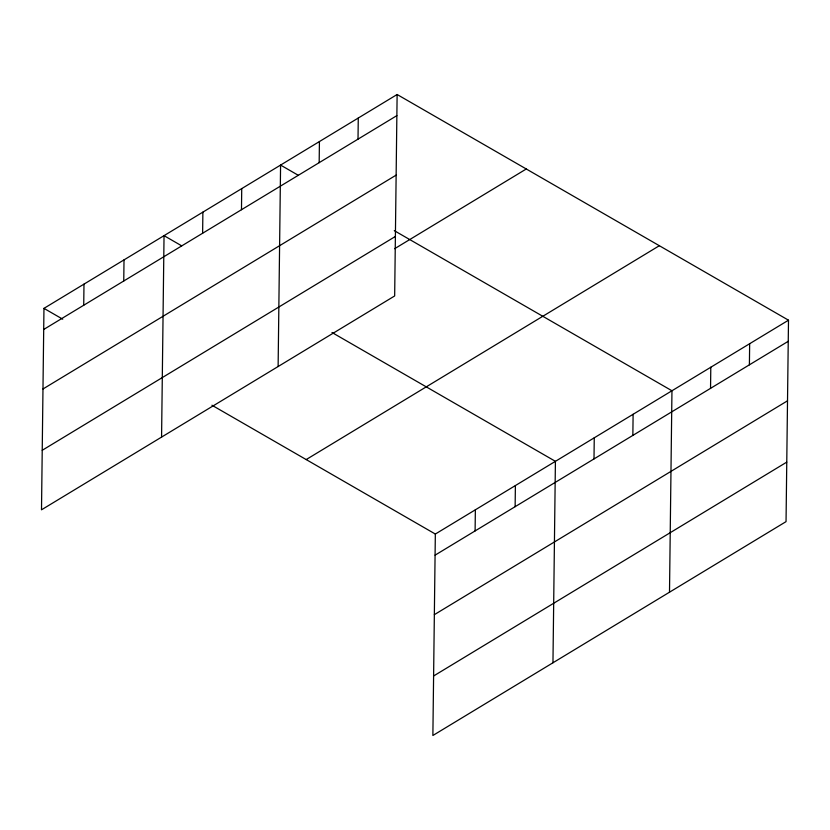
<?xml version="1.0" encoding="UTF-8"?>
<svg xmlns="http://www.w3.org/2000/svg" width="830" height="830" viewBox="0 0 830 830"><rect width="100%" height="100%" fill="white"/><g stroke="black" fill="none" stroke-linecap="round" stroke-linejoin="round"><path stroke-width="1.25" d="M397.124 94.506L43.959 308.366L41.5 509.807L394.665 295.957L397.124 94.506L788.5 320.193L786.041 521.634L432.876 735.494L435.335 534.043L788.5 320.193M83.726 305.243L83.986 284.13M123.753 281.007L124.012 259.894M161.57 437.099L164.039 235.658L181.697 245.836M202.624 233.24L202.883 212.127M241.478 209.72L241.727 188.607M278.123 366.528L280.582 165.077L298.24 175.265M319.166 162.67L319.425 141.556M358.021 139.15L358.27 118.036M475.102 530.92L475.362 509.807M515.129 506.684L515.389 485.571M552.956 662.776L555.415 461.335L332 332.508M594 458.917L594.259 437.815M632.854 435.397L633.114 414.284M669.499 592.205L671.958 390.764L394.281 230.647M710.542 388.347L710.802 367.233M749.397 364.827L749.656 343.713M43.7 329.479L396.865 115.619M42.973 388.99L396.138 175.13M42.226 450.296L395.391 236.446M394.624 248.71L526.272 168.988M306.187 459.571L659.342 245.711M435.086 555.156L788.241 341.306M434.349 614.667L787.514 400.807M433.602 675.983L786.767 462.123M43.959 308.366L62.727 319.187M211.93 405.216L435.335 534.043"/></g></svg>
